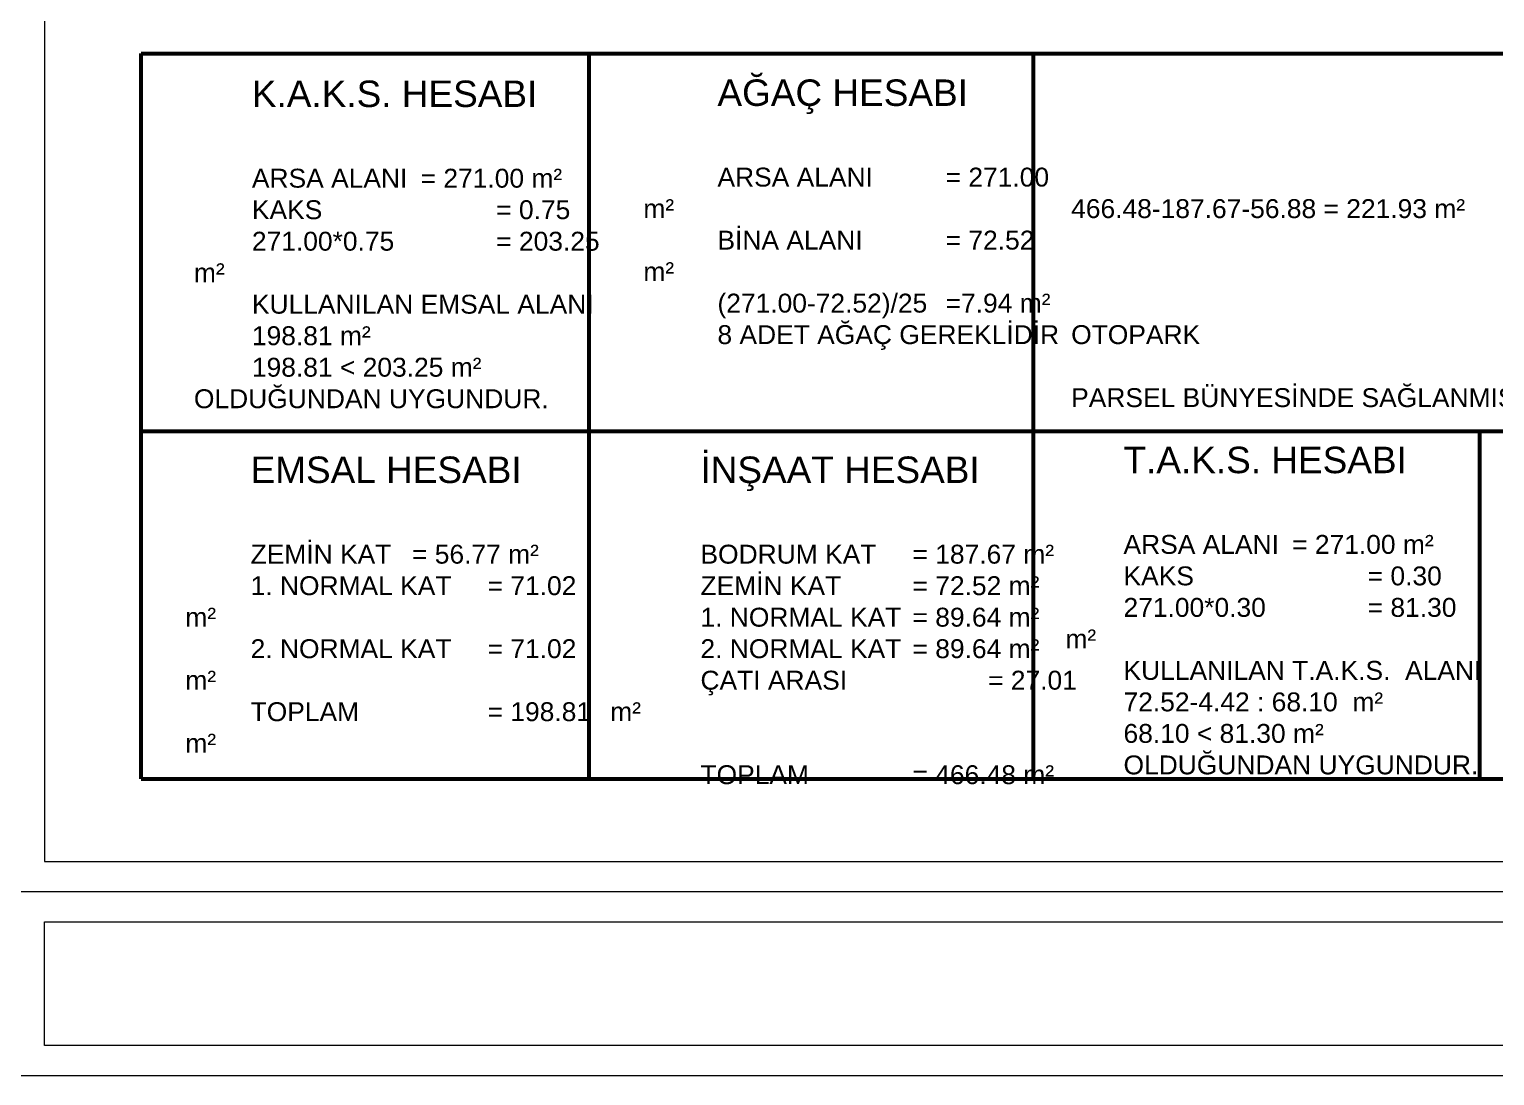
# Model space of a CAD drawing. Header units: millimetres. Extents: x 7519 to 33116, y -1769 to 3101.
# Drawn here: x 12207 to 13177, y 562 to 1254 of the extents above; entities that cross this region are included whole.
import ezdxf

# ---------------------------------------------------------------- set-up
doc = ezdxf.new("R2010")
doc.units = ezdxf.units.MM
for name, color, linetype, lineweight in [('duvar', 145, 'Continuous', 53), ('iç ölçü x', 20, 'Continuous', 9), ('KÜTÜPHANE', 34, 'Continuous', 30)]:
    doc.layers.add(name, color=color, linetype=linetype, lineweight=lineweight)
doc.styles.get("Standard").update_dxf_attribs({"font": 'arial.ttf'})

msp = doc.modelspace()

# ---------------------------------------------------------------- linework, layer by layer
at = {"layer": 'duvar'}
for p, q in [((12281.501, 1238.481), (13681.652, 1238.481)), ((12281.501, 758.607), (12281.501, 1238.481)), ((12577.9, 758.607), (12577.9, 1238.481)), ((12871.966, 758.607), (12871.966, 1238.481)), ((12281.501, 988.62), (13681.652, 988.62)), ((13167.23, 758.607), (13167.23, 988.62)), ((12281.501, 758.607), (13681.652, 758.607))]:
    msp.add_line(p, q, dxfattribs=at)
at = {"layer": 'iç ölçü x'}
for points in [[(12197.485, 684.072), (13758.496, 684.072), (13758.496, 3100.74), (12197.485, 3100.74)], [(12217.485, 704.072), (13738.496, 704.072), (13738.496, 3080.74), (12217.485, 3080.74)], [(12197.485, 684.072), (13758.496, 684.072), (13758.496, 562.318), (12197.485, 562.318)], [(12217.485, 664.072), (13738.496, 664.072), (13738.496, 582.318), (12217.485, 582.318)]]:
    msp.add_lwpolyline(points, close=True, dxfattribs=at)

# ---------------------------------------------------------------- texts
at = {"layer": 'KÜTÜPHANE', "char_height": 12.5, "attachment_point": 1}
for s, width, gutter_width, heights, insert in [('\\pi49.022;{\\H1.4x;AĞAÇ HESABI\\P\\pi0;\\P\\pt150;}ARSA ALANI^I= 271.00 m²\\P\\ptz;BİNA ALANI^I^I= 72.52 m²    \\P(271.00-72.52)/25^I=7.94 m²\\P8 ADET AĞAÇ GEREKLİDİR', 261.59557, 12.5, [176.114], (12613.777, 1221.267)), ('\\pi38.362;{\\H1.4x;K.A.K.S. HESABI\\P\\pi0;\\P\\pt150;}ARSA ALANI^I= 271.00 m²\\P\\ptz;KAKS^I^I^I= 0.75    \\P271.00*0.75^I^I= 203.25 m²\\PKULLANILAN EMSAL ALANI\\P198.81 m²\\P198.81 < 203.25 m² OLDUĞUNDAN UYGUNDUR.', 261.59557, 12.5, [230.256], (12316.403, 1220.544)), ('\\pi308.13;{\\H1.4x;OTOPARK HESABI\\P\\pi0;\\P\\pt150,250,300,450;}DÜKKAN ALANI^I= 56.88 m²^I^IDAİRE ALANI^I= 466.48-187.67-56.88 = 221.93 m²\\P\\ptz;50 m² İÇİN  1 OTOPARK^I^I^IDAİRE SAYISI^I= 2 ADET\\PDÜKKAN İÇİN 2 OTOPARK^I^I221.93 / 2^I^I= 110.97 m²\\P^I^I^I^I^I^I80-120 m² ARASI 2 DAİRE İÇİN 1 OTOPARK\\PTOPLAM 2 + 1 = 3 ADET OTOPARK GEREKLİ ( BU SAYI PARSEL BÜNYESİNDE SAĞLANMIŞTIR.', 828.88173, 12.5, [176.114], (12896.828, 1221.267)), ('\\pi43.19;{\\H1.4x;EMSAL HESABI\\P\\pi0;\\P\\pt150;}ZEMİN KAT^I= 56.77 m²\\P\\ptz;1. NORMAL KAT^I= 71.02 m²    \\P2. NORMAL KAT^I= 71.02 m²\\PTOPLAM^I^I= 198.81 m²', 261.59557, 12.5, [203.576], (12310.71, 971.858)), ('\\pi59.699;{\\H1.4x;İNŞAAT HESABI\\P\\pi0;\\P}BODRUM KAT^I= 187.67 m²{\\H1.4x;\\P\\pt150;}ZEMİN KAT^I= 72.52 m²\\P\\ptz;1. NORMAL KAT^I= 89.64 m²    \\P2. NORMAL KAT^I= 89.64 m²\\PÇATI ARASI^I^I= 27.01 m²\\P\\PTOPLAM^I^I= 466.48 m²', 299.85391, 90.079, [216.181], (12591.857, 971.858)), ('\\pi38.439;{\\H1.4x;T.A.K.S. HESABI\\P\\pi0;\\P\\pt150;}ARSA ALANI^I= 271.00 m²\\P\\ptz;KAKS^I^I^I= 0.30    \\P271.00*0.30^I^I= 81.30 m²\\PKULLANILAN T.A.K.S.  ALANI\\P72.52-4.42 : 68.10  m²\\P68.10 < 81.30 m² \\POLDUĞUNDAN UYGUNDUR.', 261.59557, 12.5, [230.256], (12893.032, 978.336))]:
    msp.add_mtext_dynamic_manual_height_columns(s, width=width, gutter_width=gutter_width, heights=heights, dxfattribs=dict(at, insert=insert))

doc.saveas('drawing.dxf')
